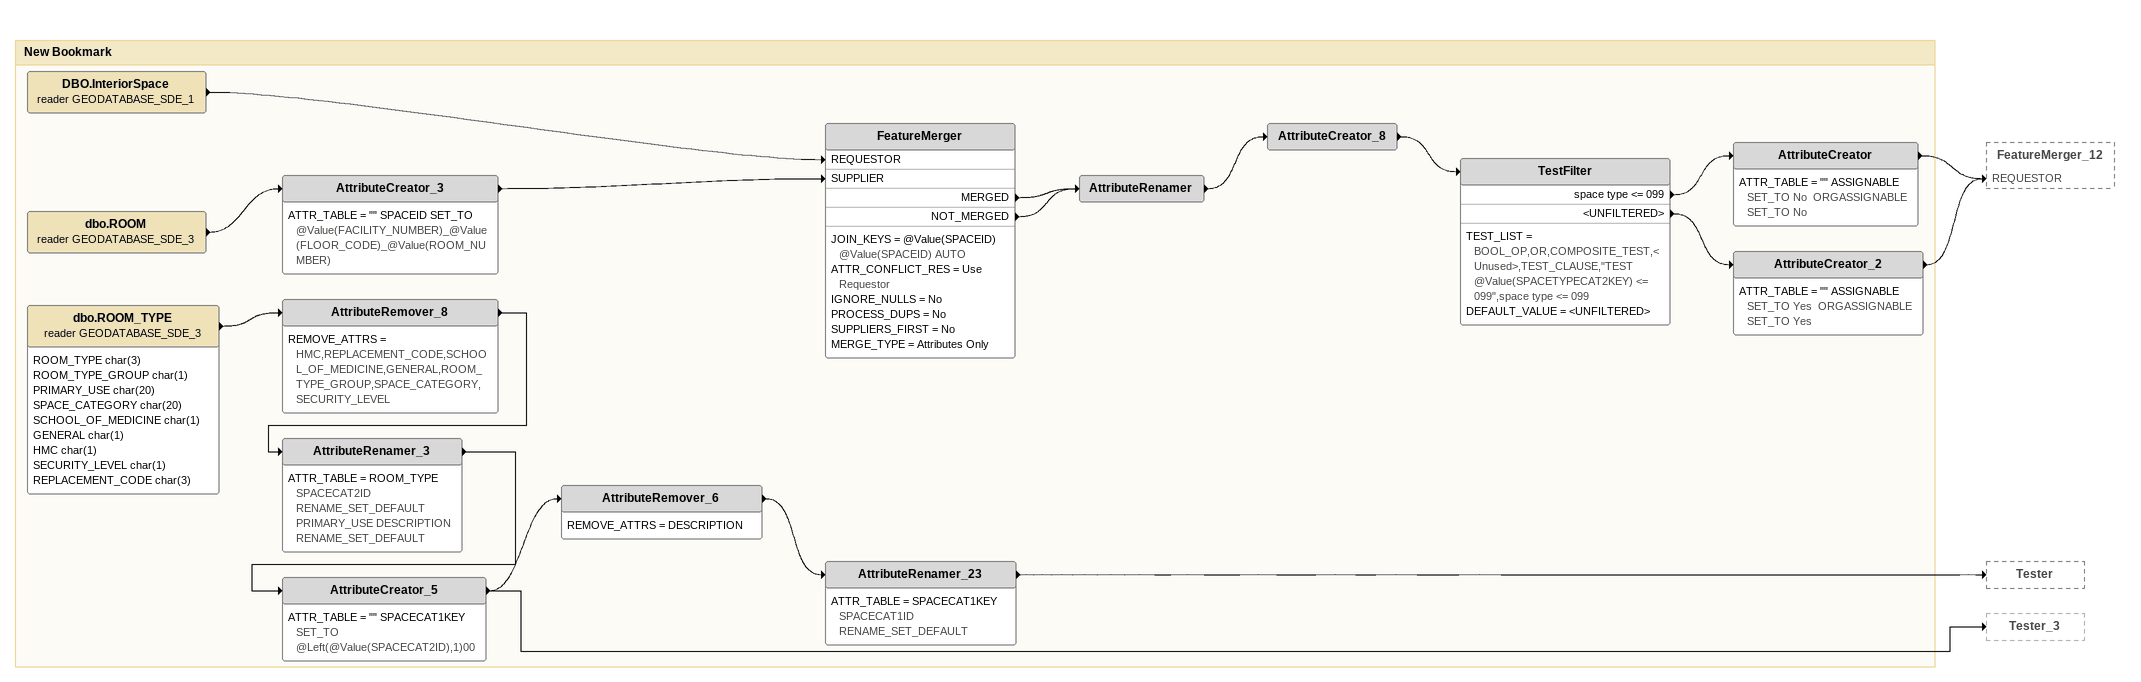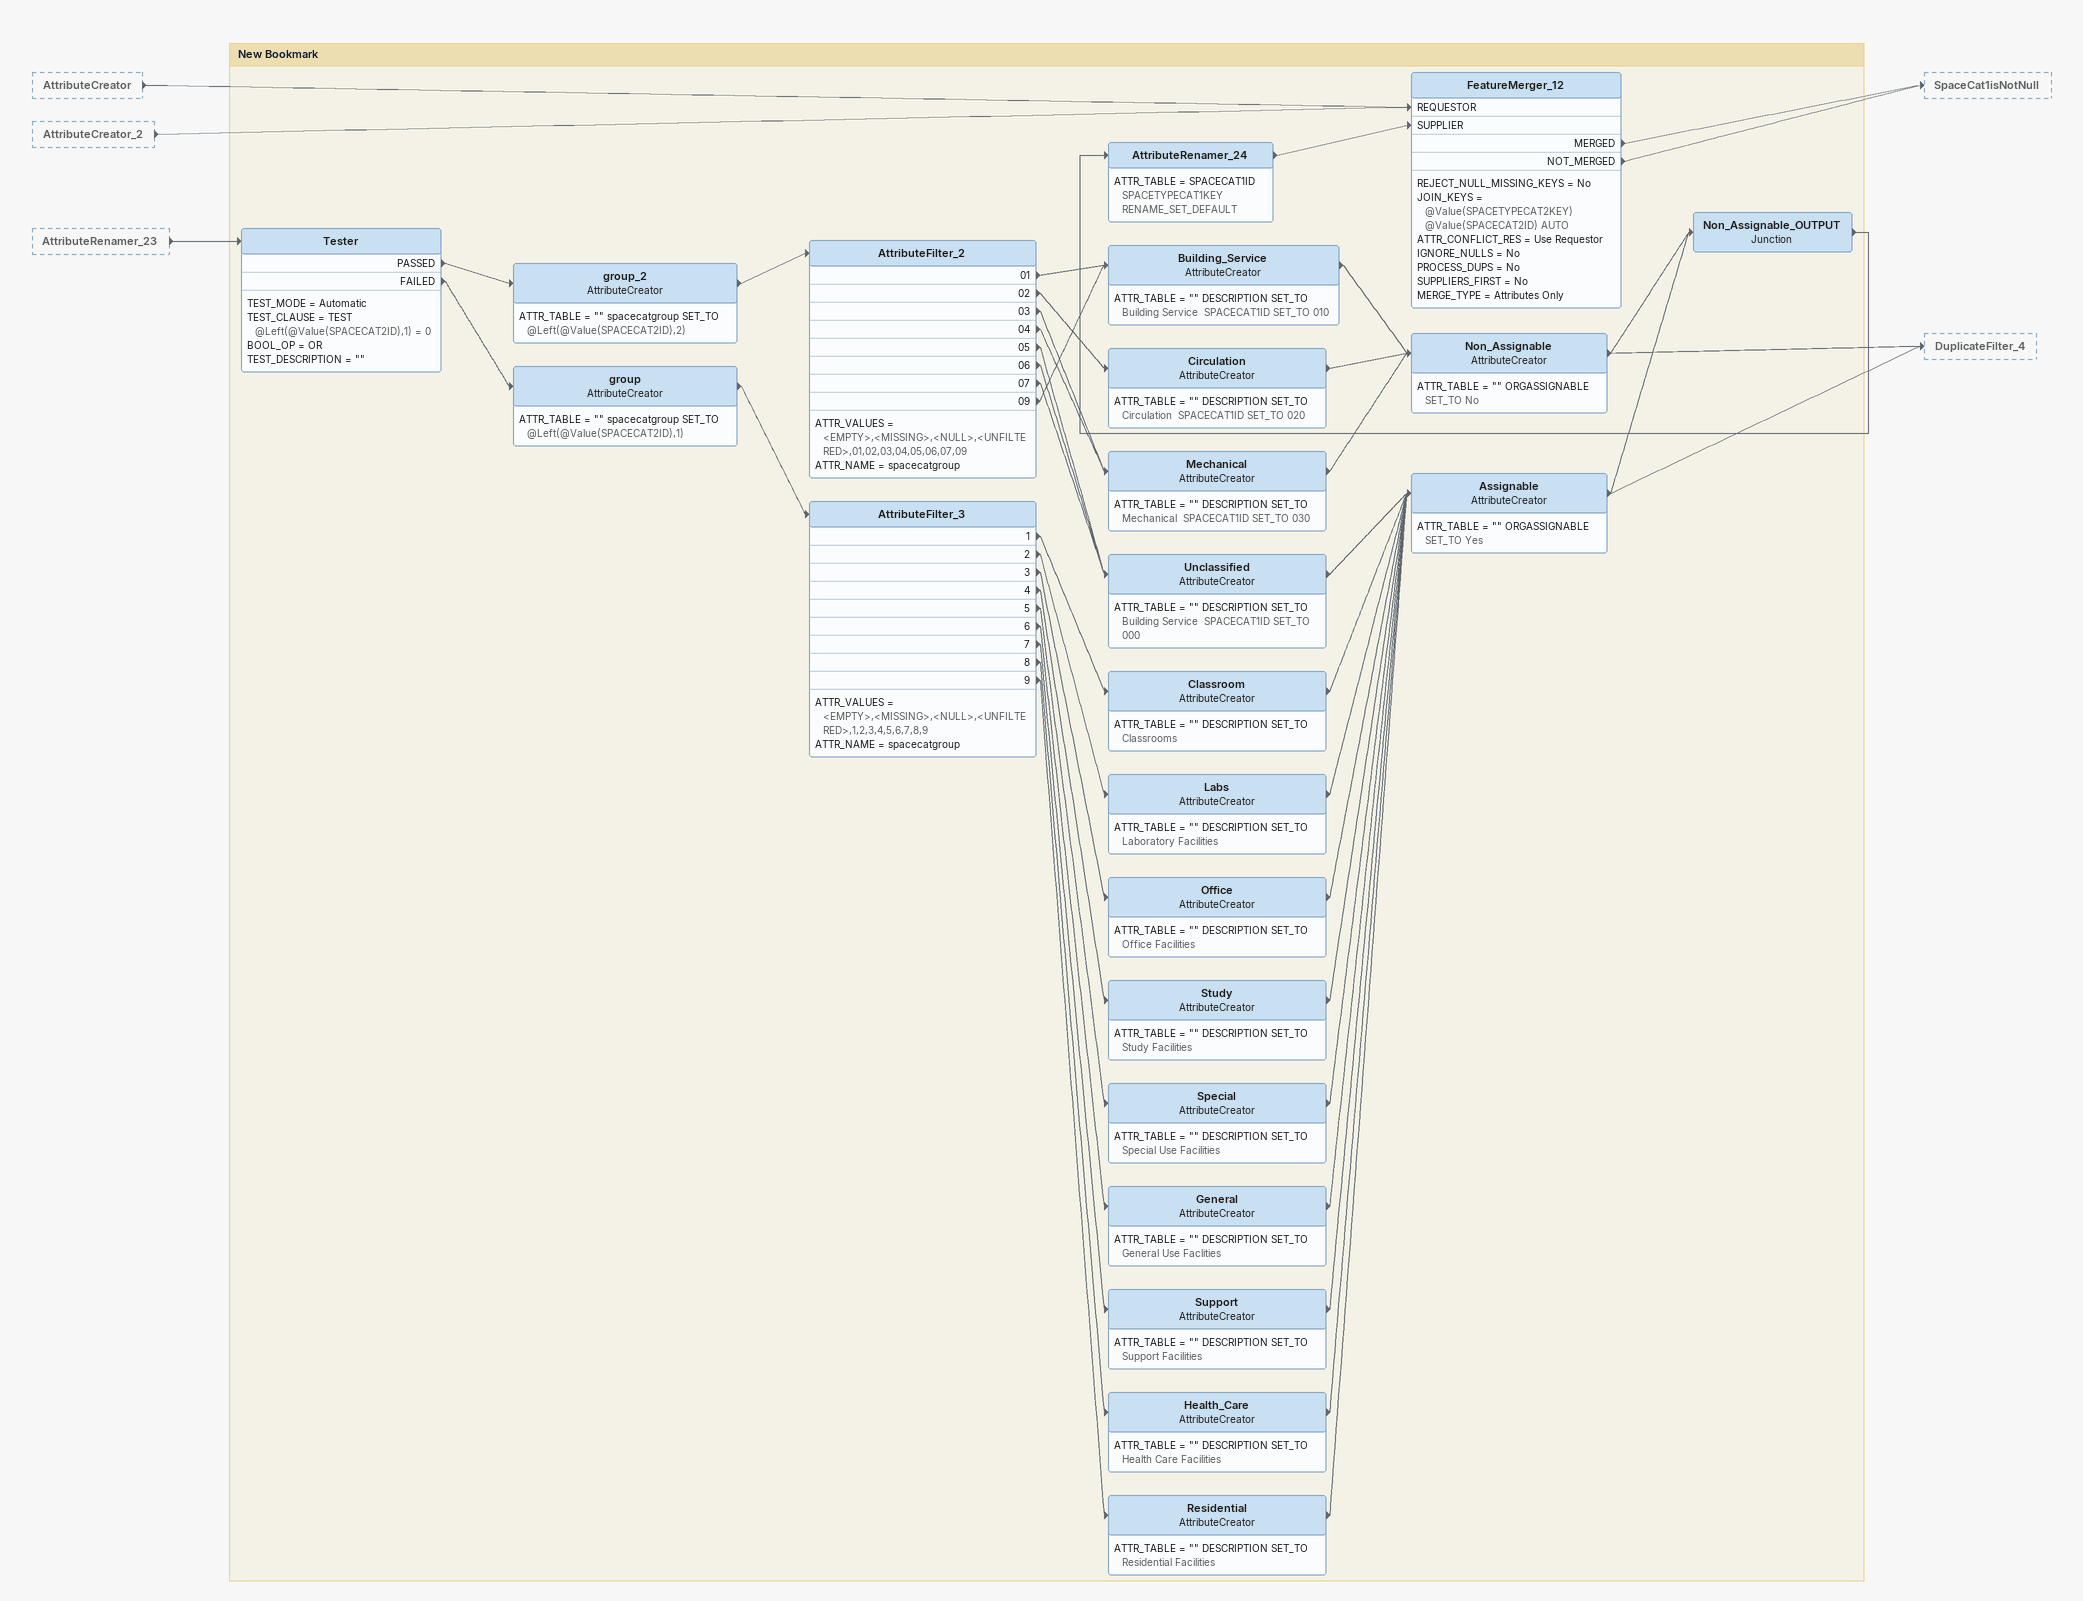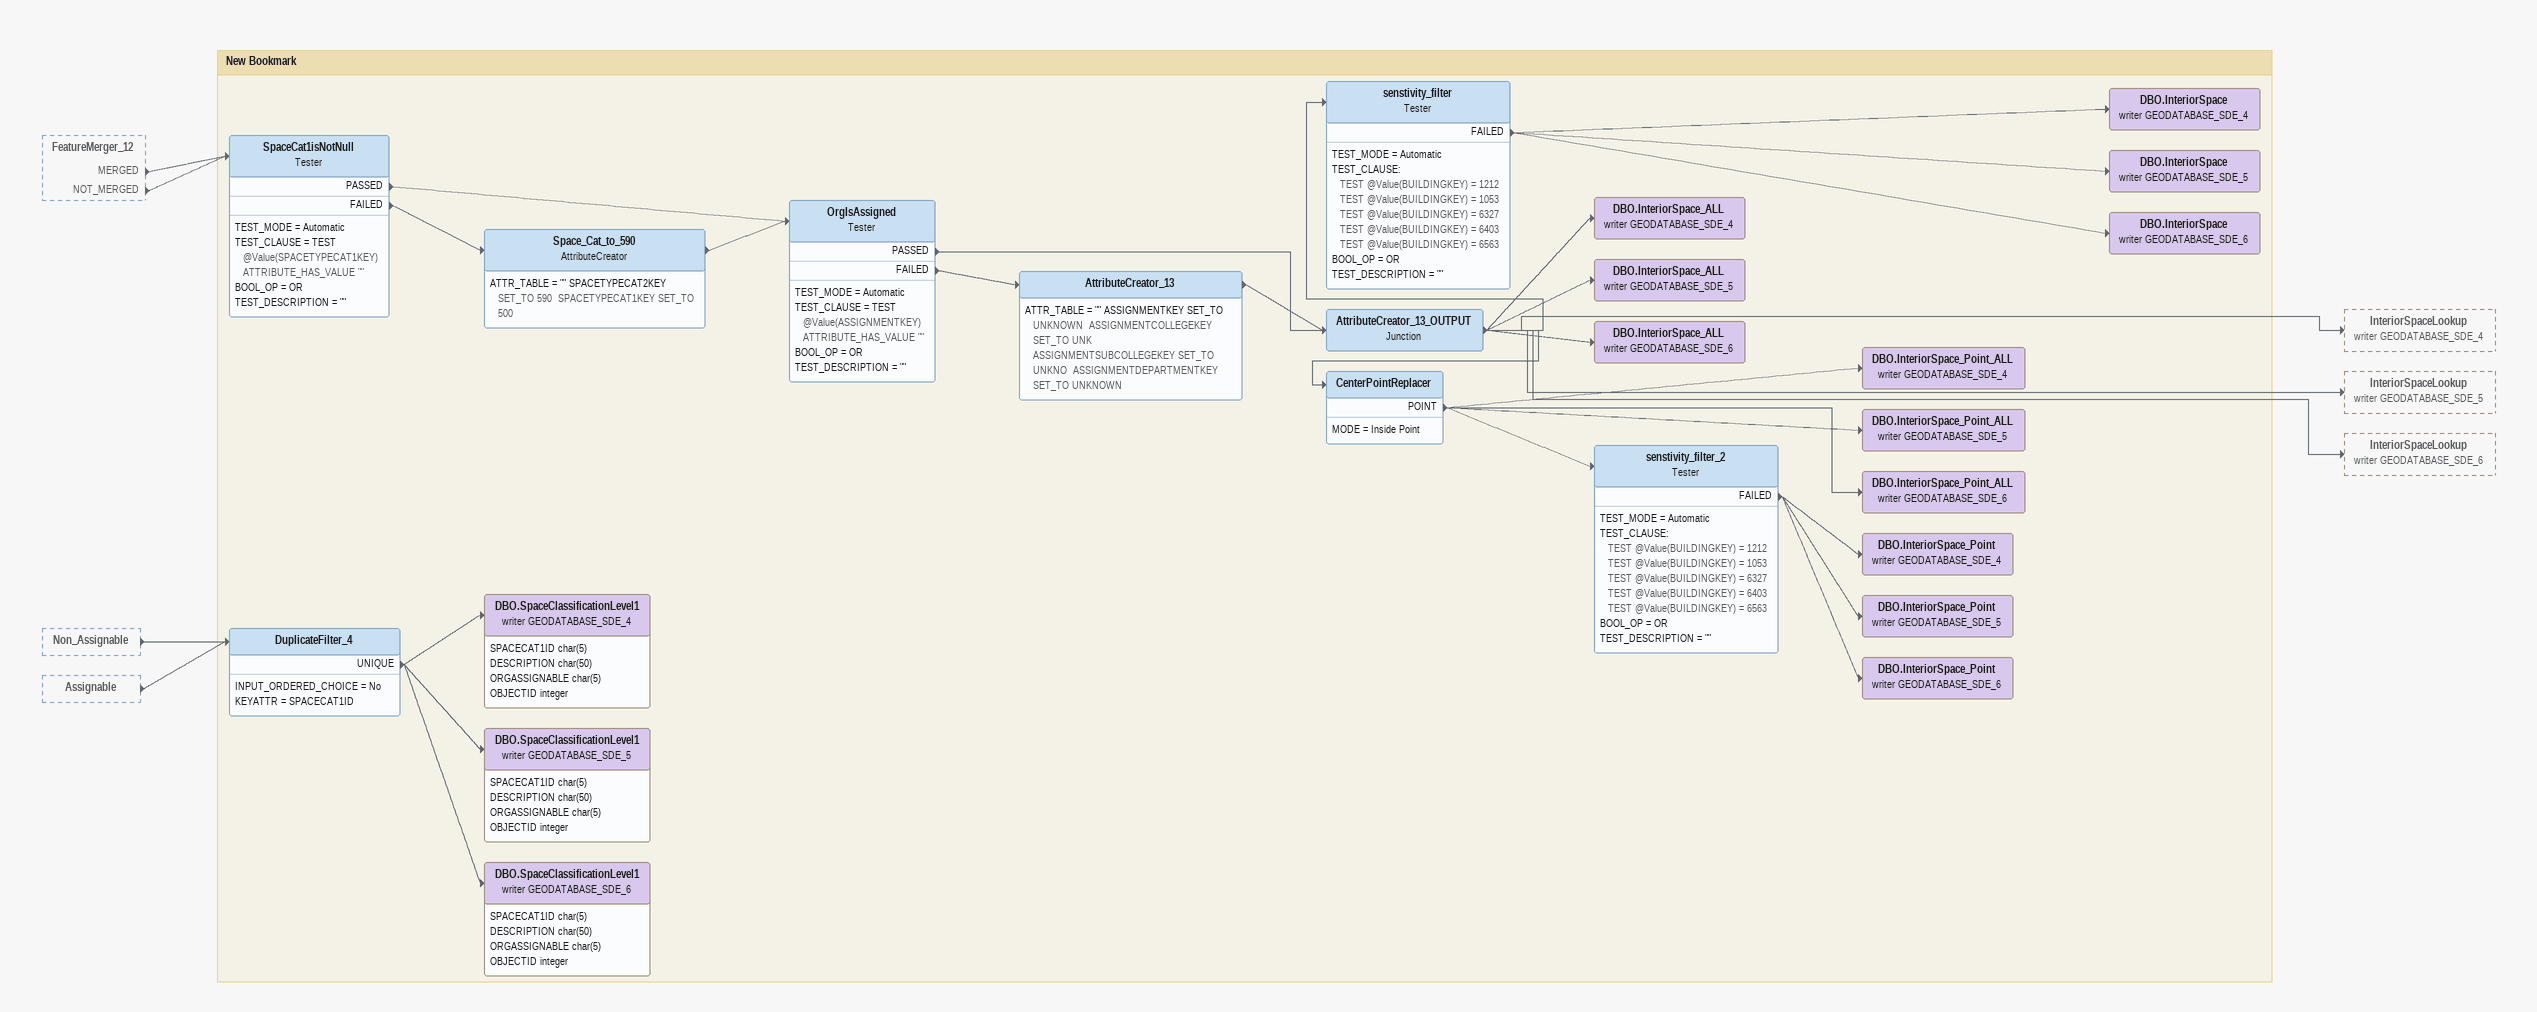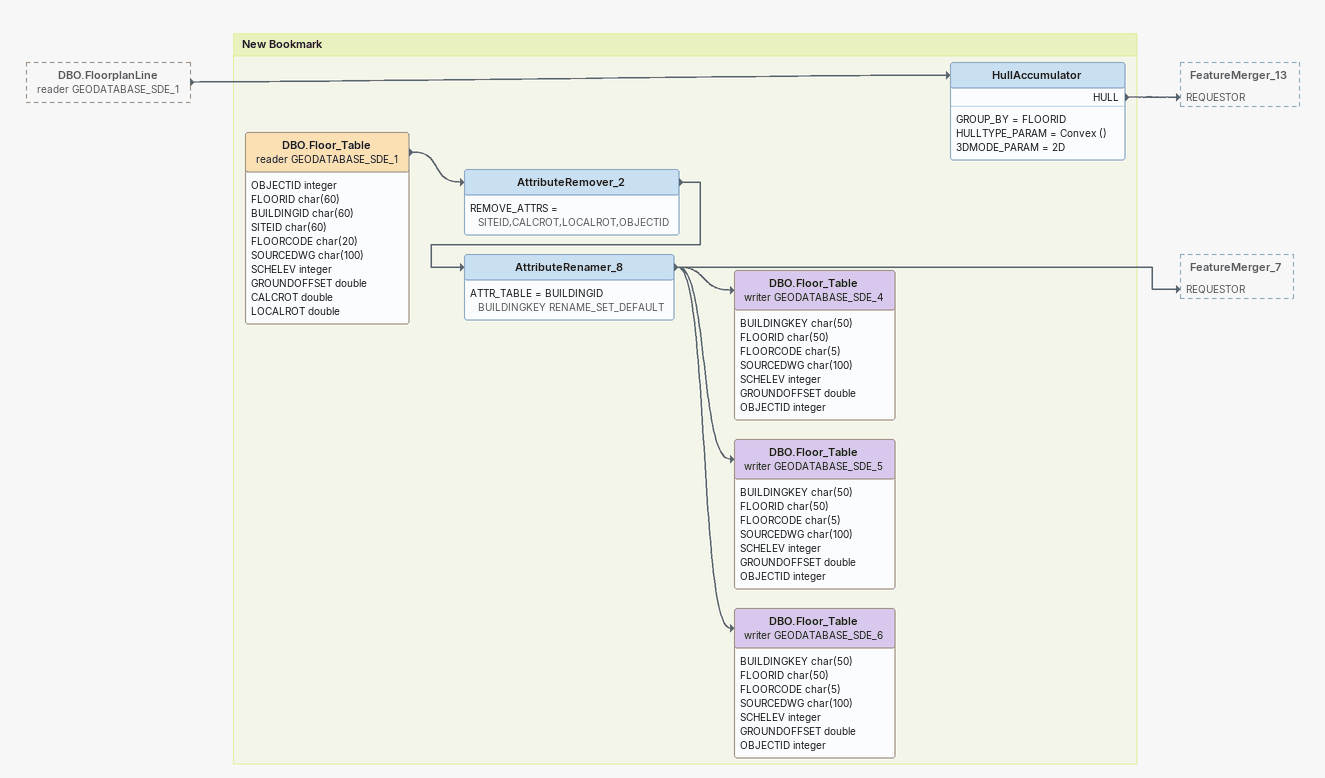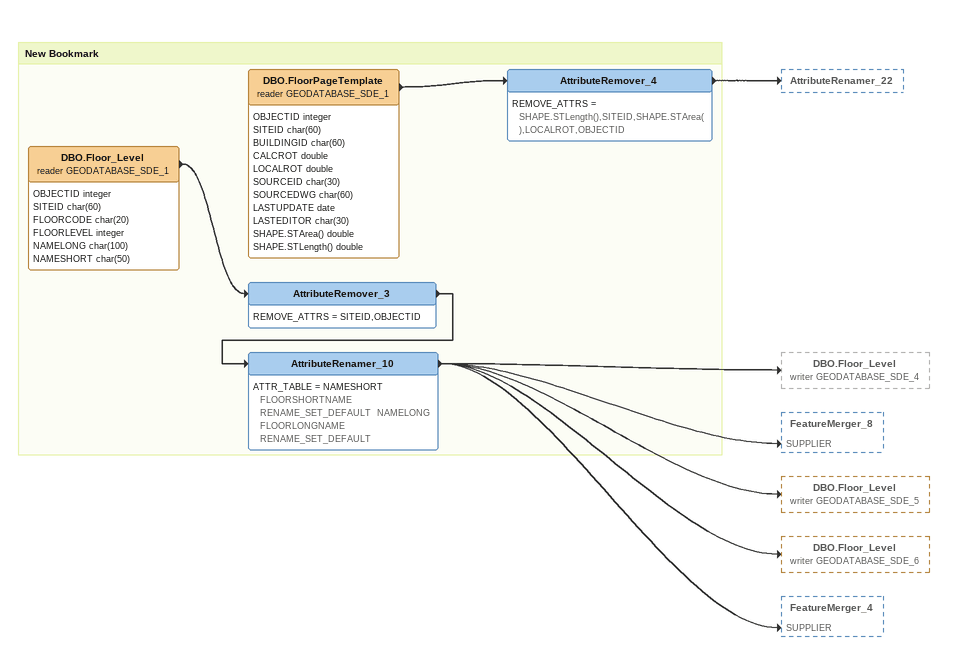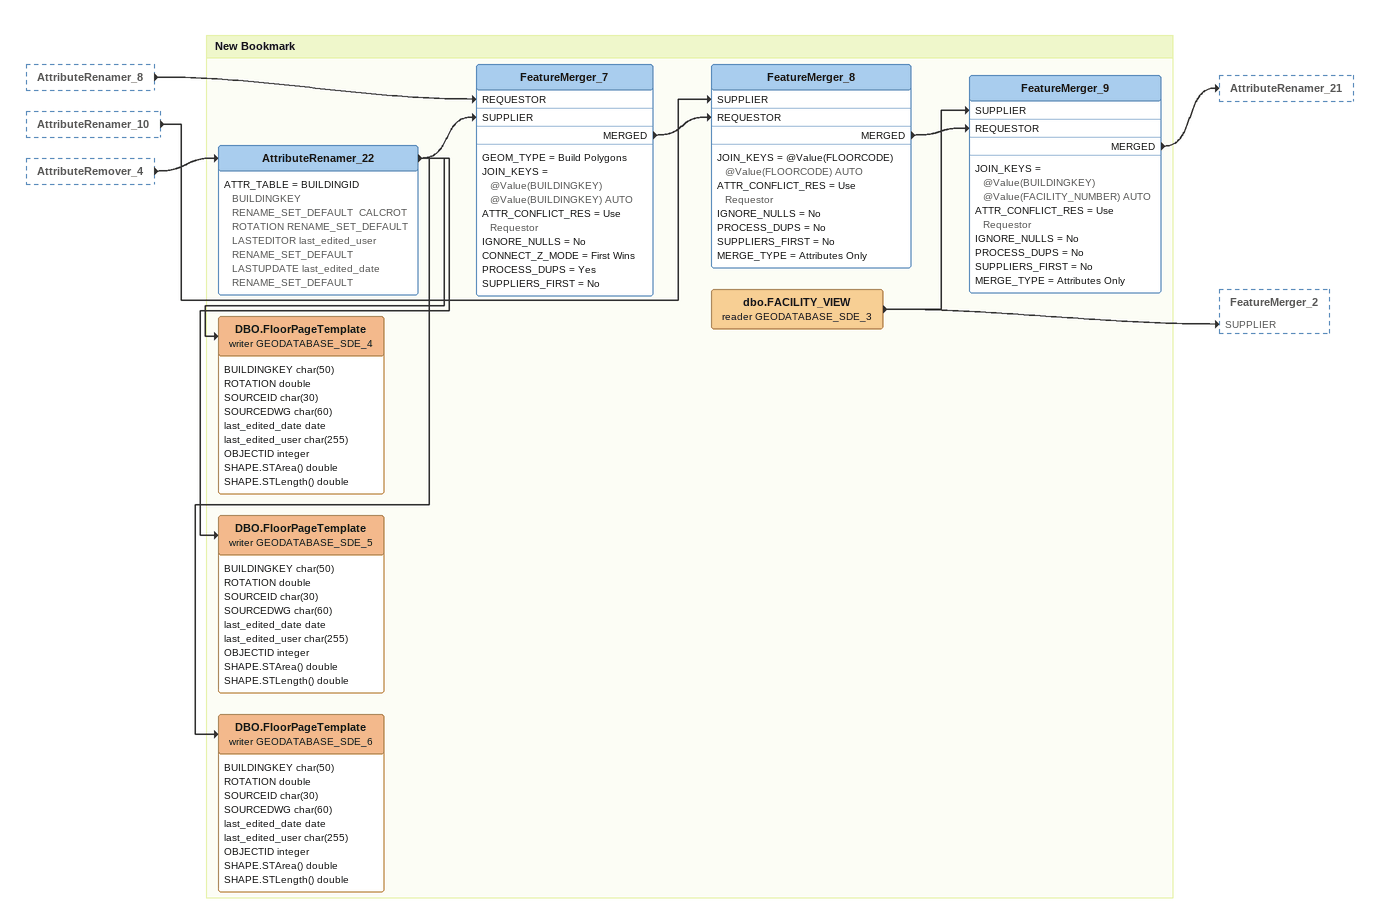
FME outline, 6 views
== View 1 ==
Bookmark: New Bookmark
DBO.InteriorSpace (reader GEODATABASE_SDE_1)
    -> FeatureMerger [REQUESTOR]
dbo.ROOM (reader GEODATABASE_SDE_3)
    -> AttributeCreator_3
AttributeCreator_3
    ATTR_TABLE = "" SPACEID SET_TO @Value(FACILITY_NUMBER)_@Value(FLOOR_CODE)_@Value(ROOM_NUMBER)
    -> FeatureMerger [SUPPLIER]
FeatureMerger
    JOIN_KEYS = @Value(SPACEID) @Value(SPACEID) AUTO
    ATTR_CONFLICT_RES = Use Requestor
    IGNORE_NULLS = No
    PROCESS_DUPS = No
    SUPPLIERS_FIRST = No
    MERGE_TYPE = Attributes Only
    MERGED -> AttributeRenamer
    NOT_MERGED -> AttributeRenamer
AttributeRenamer
    -> AttributeCreator_8
AttributeCreator_8
    -> TestFilter
TestFilter
    TEST_LIST = BOOL_OP,OR,COMPOSITE_TEST,<Unused>,TEST_CLAUSE,"TEST @Value(SPACETYPECAT2KEY) <= 099",space type <= 099
    DEFAULT_VALUE = <UNFILTERED>
    space type <= 099 -> AttributeCreator
    <UNFILTERED> -> AttributeCreator_2
AttributeCreator
    ATTR_TABLE = "" ASSIGNABLE SET_TO No  ORGASSIGNABLE SET_TO No
    -> FeatureMerger_12 [REQUESTOR]
AttributeCreator_2
    ATTR_TABLE = "" ASSIGNABLE SET_TO Yes  ORGASSIGNABLE SET_TO Yes
    -> FeatureMerger_12 [REQUESTOR]
dbo.ROOM_TYPE (reader GEODATABASE_SDE_3)
    attributes: ROOM_TYPE char(3), ROOM_TYPE_GROUP char(1), PRIMARY_USE char(20), SPACE_CATEGORY char(20), SCHOOL_OF_MEDICINE char(1), GENERAL char(1), HMC char(1), SECURITY_LEVEL char(1), REPLACEMENT_CODE char(3)
    -> AttributeRemover_8
AttributeRemover_8
    REMOVE_ATTRS = HMC,REPLACEMENT_CODE,SCHOOL_OF_MEDICINE,GENERAL,ROOM_TYPE_GROUP,SPACE_CATEGORY,SECURITY_LEVEL
    -> AttributeRenamer_3
AttributeRenamer_3
    ATTR_TABLE = ROOM_TYPE SPACECAT2ID RENAME_SET_DEFAULT  PRIMARY_USE DESCRIPTION RENAME_SET_DEFAULT
    -> AttributeCreator_5
AttributeCreator_5
    ATTR_TABLE = "" SPACECAT1KEY SET_TO @Left(@Value(SPACECAT2ID),1)00
    -> AttributeRemover_6
    -> Tester_3
AttributeRemover_6
    REMOVE_ATTRS = DESCRIPTION
    -> AttributeRenamer_23
AttributeRenamer_23
    ATTR_TABLE = SPACECAT1KEY SPACECAT1ID RENAME_SET_DEFAULT
    -> Tester

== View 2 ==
AttributeCreator [outside]
    -> FeatureMerger_12 [REQUESTOR]
AttributeCreator_2 [outside]
    -> FeatureMerger_12 [REQUESTOR]
AttributeRenamer_23 [outside]
    -> Tester

Bookmark: New Bookmark
Tester
    TEST_MODE = Automatic
    TEST_CLAUSE = TEST @Left(@Value(SPACECAT2ID),1) = 0
    BOOL_OP = OR
    TEST_DESCRIPTION = ""
    PASSED -> group_2
    FAILED -> group
group_2: AttributeCreator
    ATTR_TABLE = "" spacecatgroup SET_TO @Left(@Value(SPACECAT2ID),2)
    -> AttributeFilter_2
AttributeFilter_2
    ATTR_VALUES = <EMPTY>,<MISSING>,<NULL>,<UNFILTERED>,01,02,03,04,05,06,07,09
    ATTR_NAME = spacecatgroup
    01 -> Building_Service
    02 -> Circulation
    03 -> Mechanical
    04 -> Mechanical
    05 -> Unclassified
    06 -> Unclassified
    07 -> Unclassified
    09 -> Building_Service
Building_Service: AttributeCreator
    ATTR_TABLE = "" DESCRIPTION SET_TO Building Service  SPACECAT1ID SET_TO 010
    -> Non_Assignable
Circulation: AttributeCreator
    ATTR_TABLE = "" DESCRIPTION SET_TO Circulation  SPACECAT1ID SET_TO 020
    -> Non_Assignable
Mechanical: AttributeCreator
    ATTR_TABLE = "" DESCRIPTION SET_TO Mechanical  SPACECAT1ID SET_TO 030
    -> Non_Assignable
Non_Assignable: AttributeCreator
    ATTR_TABLE = "" ORGASSIGNABLE SET_TO No
    -> Non_Assignable_OUTPUT
    -> DuplicateFilter_4
Unclassified: AttributeCreator
    ATTR_TABLE = "" DESCRIPTION SET_TO Building Service  SPACECAT1ID SET_TO 000
    -> Assignable
group: AttributeCreator
    ATTR_TABLE = "" spacecatgroup SET_TO @Left(@Value(SPACECAT2ID),1)
    -> AttributeFilter_3
AttributeFilter_3
    ATTR_VALUES = <EMPTY>,<MISSING>,<NULL>,<UNFILTERED>,1,2,3,4,5,6,7,8,9
    ATTR_NAME = spacecatgroup
    1 -> Classroom
    2 -> Labs
    3 -> Office
    4 -> Study
    5 -> Special
    6 -> General
    7 -> Support
    8 -> Health_Care
    9 -> Residential
Classroom: AttributeCreator
    ATTR_TABLE = "" DESCRIPTION SET_TO Classrooms
    -> Assignable
Labs: AttributeCreator
    ATTR_TABLE = "" DESCRIPTION SET_TO Laboratory Facilities
    -> Assignable
Office: AttributeCreator
    ATTR_TABLE = "" DESCRIPTION SET_TO Office Facilities
    -> Assignable
Study: AttributeCreator
    ATTR_TABLE = "" DESCRIPTION SET_TO Study Facilities
    -> Assignable
Special: AttributeCreator
    ATTR_TABLE = "" DESCRIPTION SET_TO Special Use Facilities
    -> Assignable
General: AttributeCreator
    ATTR_TABLE = "" DESCRIPTION SET_TO General Use Faclities
    -> Assignable
Support: AttributeCreator
    ATTR_TABLE = "" DESCRIPTION SET_TO Support Facilities
    -> Assignable
Health_Care: AttributeCreator
    ATTR_TABLE = "" DESCRIPTION SET_TO Health Care Facilities
    -> Assignable
Residential: AttributeCreator
    ATTR_TABLE = "" DESCRIPTION SET_TO Residential Facilities
    -> Assignable
Assignable: AttributeCreator
    ATTR_TABLE = "" ORGASSIGNABLE SET_TO Yes
    -> DuplicateFilter_4
    -> Non_Assignable_OUTPUT
Non_Assignable_OUTPUT: Junction
    -> AttributeRenamer_24
AttributeRenamer_24
    ATTR_TABLE = SPACECAT1ID SPACETYPECAT1KEY RENAME_SET_DEFAULT
    -> FeatureMerger_12 [SUPPLIER]
FeatureMerger_12
    REJECT_NULL_MISSING_KEYS = No
    JOIN_KEYS = @Value(SPACETYPECAT2KEY) @Value(SPACECAT2ID) AUTO
    ATTR_CONFLICT_RES = Use Requestor
    IGNORE_NULLS = No
    PROCESS_DUPS = No
    SUPPLIERS_FIRST = No
    MERGE_TYPE = Attributes Only
    MERGED -> SpaceCat1isNotNull
    NOT_MERGED -> SpaceCat1isNotNull

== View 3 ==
FeatureMerger_12 [outside]
    MERGED -> SpaceCat1isNotNull
    NOT_MERGED -> SpaceCat1isNotNull
Non_Assignable [outside]
    -> DuplicateFilter_4
Assignable [outside]
    -> DuplicateFilter_4

Bookmark: New Bookmark
SpaceCat1isNotNull: Tester
    TEST_MODE = Automatic
    TEST_CLAUSE = TEST @Value(SPACETYPECAT1KEY) ATTRIBUTE_HAS_VALUE ""
    BOOL_OP = OR
    TEST_DESCRIPTION = ""
    PASSED -> OrgIsAssigned
    FAILED -> Space_Cat_to_590
Space_Cat_to_590: AttributeCreator
    ATTR_TABLE = "" SPACETYPECAT2KEY SET_TO 590  SPACETYPECAT1KEY SET_TO 500
    -> OrgIsAssigned
OrgIsAssigned: Tester
    TEST_MODE = Automatic
    TEST_CLAUSE = TEST @Value(ASSIGNMENTKEY) ATTRIBUTE_HAS_VALUE ""
    BOOL_OP = OR
    TEST_DESCRIPTION = ""
    PASSED -> AttributeCreator_13_OUTPUT
    FAILED -> AttributeCreator_13
AttributeCreator_13
    ATTR_TABLE = "" ASSIGNMENTKEY SET_TO UNKNOWN  ASSIGNMENTCOLLEGEKEY SET_TO UNK  ASSIGNMENTSUBCOLLEGEKEY SET_TO UNKNO  ASSIGNMENTDEPARTMENTKEY SET_TO UNKNOWN
    -> AttributeCreator_13_OUTPUT
AttributeCreator_13_OUTPUT: Junction
    -> CenterPointReplacer
    -> DBO.InteriorSpace_ALL (writer GEODATABASE_SDE_5)
    -> DBO.InteriorSpace_ALL (writer GEODATABASE_SDE_4)
    -> DBO.InteriorSpace_ALL (writer GEODATABASE_SDE_6)
    -> senstivity_filter
    -> InteriorSpaceLookup (writer GEODATABASE_SDE_4)
    -> InteriorSpaceLookup (writer GEODATABASE_SDE_5)
    -> InteriorSpaceLookup (writer GEODATABASE_SDE_6)
senstivity_filter: Tester
    TEST_MODE = Automatic
    TEST_CLAUSE:
      TEST @Value(BUILDINGKEY) = 1212
      TEST @Value(BUILDINGKEY) = 1053
      TEST @Value(BUILDINGKEY) = 6327
      TEST @Value(BUILDINGKEY) = 6403
      TEST @Value(BUILDINGKEY) = 6563
    BOOL_OP = OR
    TEST_DESCRIPTION = ""
    FAILED -> DBO.InteriorSpace (writer GEODATABASE_SDE_5)
    FAILED -> DBO.InteriorSpace (writer GEODATABASE_SDE_4)
    FAILED -> DBO.InteriorSpace (writer GEODATABASE_SDE_6)
DBO.InteriorSpace (writer GEODATABASE_SDE_4)
DBO.InteriorSpace (writer GEODATABASE_SDE_5)
DBO.InteriorSpace (writer GEODATABASE_SDE_6)
DBO.InteriorSpace_ALL (writer GEODATABASE_SDE_4)
DBO.InteriorSpace_ALL (writer GEODATABASE_SDE_5)
DBO.InteriorSpace_ALL (writer GEODATABASE_SDE_6)
CenterPointReplacer
    MODE = Inside Point
    POINT -> DBO.InteriorSpace_Point_ALL (writer GEODATABASE_SDE_5)
    POINT -> senstivity_filter_2
    POINT -> DBO.InteriorSpace_Point_ALL (writer GEODATABASE_SDE_4)
    POINT -> DBO.InteriorSpace_Point_ALL (writer GEODATABASE_SDE_6)
DBO.InteriorSpace_Point_ALL (writer GEODATABASE_SDE_4)
DBO.InteriorSpace_Point_ALL (writer GEODATABASE_SDE_5)
DBO.InteriorSpace_Point_ALL (writer GEODATABASE_SDE_6)
senstivity_filter_2: Tester
    TEST_MODE = Automatic
    TEST_CLAUSE:
      TEST @Value(BUILDINGKEY) = 1212
      TEST @Value(BUILDINGKEY) = 1053
      TEST @Value(BUILDINGKEY) = 6327
      TEST @Value(BUILDINGKEY) = 6403
      TEST @Value(BUILDINGKEY) = 6563
    BOOL_OP = OR
    TEST_DESCRIPTION = ""
    FAILED -> DBO.InteriorSpace_Point (writer GEODATABASE_SDE_5)
    FAILED -> DBO.InteriorSpace_Point (writer GEODATABASE_SDE_4)
    FAILED -> DBO.InteriorSpace_Point (writer GEODATABASE_SDE_6)
DBO.InteriorSpace_Point (writer GEODATABASE_SDE_4)
DBO.InteriorSpace_Point (writer GEODATABASE_SDE_5)
DBO.InteriorSpace_Point (writer GEODATABASE_SDE_6)
DuplicateFilter_4
    INPUT_ORDERED_CHOICE = No
    KEYATTR = SPACECAT1ID
    UNIQUE -> DBO.SpaceClassificationLevel1 (writer GEODATABASE_SDE_6)
    UNIQUE -> DBO.SpaceClassificationLevel1 (writer GEODATABASE_SDE_4)
    UNIQUE -> DBO.SpaceClassificationLevel1 (writer GEODATABASE_SDE_5)
DBO.SpaceClassificationLevel1 (writer GEODATABASE_SDE_4)
    attributes: SPACECAT1ID char(5), DESCRIPTION char(50), ORGASSIGNABLE char(5), OBJECTID integer
DBO.SpaceClassificationLevel1 (writer GEODATABASE_SDE_5)
    attributes: SPACECAT1ID char(5), DESCRIPTION char(50), ORGASSIGNABLE char(5), OBJECTID integer
DBO.SpaceClassificationLevel1 (writer GEODATABASE_SDE_6)
    attributes: SPACECAT1ID char(5), DESCRIPTION char(50), ORGASSIGNABLE char(5), OBJECTID integer

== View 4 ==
DBO.FloorplanLine (reader GEODATABASE_SDE_1) [outside]
    -> HullAccumulator

Bookmark: New Bookmark
HullAccumulator
    GROUP_BY = FLOORID
    HULLTYPE_PARAM = Convex ()
    3DMODE_PARAM = 2D
    HULL -> FeatureMerger_13 [REQUESTOR]
DBO.Floor_Table (reader GEODATABASE_SDE_1)
    attributes: OBJECTID integer, FLOORID char(60), BUILDINGID char(60), SITEID char(60), FLOORCODE char(20), SOURCEDWG char(100), SCHELEV integer, GROUNDOFFSET double, CALCROT double, LOCALROT double
    -> AttributeRemover_2
AttributeRemover_2
    REMOVE_ATTRS = SITEID,CALCROT,LOCALROT,OBJECTID
    -> AttributeRenamer_8
AttributeRenamer_8
    ATTR_TABLE = BUILDINGID BUILDINGKEY RENAME_SET_DEFAULT
    -> DBO.Floor_Table (writer GEODATABASE_SDE_4)
    -> FeatureMerger_7 [REQUESTOR]
    -> DBO.Floor_Table (writer GEODATABASE_SDE_5)
    -> DBO.Floor_Table (writer GEODATABASE_SDE_6)
DBO.Floor_Table (writer GEODATABASE_SDE_4)
    attributes: BUILDINGKEY char(50), FLOORID char(50), FLOORCODE char(5), SOURCEDWG char(100), SCHELEV integer, GROUNDOFFSET double, OBJECTID integer
DBO.Floor_Table (writer GEODATABASE_SDE_5)
    attributes: BUILDINGKEY char(50), FLOORID char(50), FLOORCODE char(5), SOURCEDWG char(100), SCHELEV integer, GROUNDOFFSET double, OBJECTID integer
DBO.Floor_Table (writer GEODATABASE_SDE_6)
    attributes: BUILDINGKEY char(50), FLOORID char(50), FLOORCODE char(5), SOURCEDWG char(100), SCHELEV integer, GROUNDOFFSET double, OBJECTID integer

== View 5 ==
Bookmark: New Bookmark
DBO.Floor_Level (reader GEODATABASE_SDE_1)
    attributes: OBJECTID integer, SITEID char(60), FLOORCODE char(20), FLOORLEVEL integer, NAMELONG char(100), NAMESHORT char(50)
    -> AttributeRemover_3
AttributeRemover_3
    REMOVE_ATTRS = SITEID,OBJECTID
    -> AttributeRenamer_10
AttributeRenamer_10
    ATTR_TABLE = NAMESHORT FLOORSHORTNAME RENAME_SET_DEFAULT  NAMELONG FLOORLONGNAME RENAME_SET_DEFAULT
    -> DBO.Floor_Level (writer GEODATABASE_SDE_4)
    -> FeatureMerger_8 [SUPPLIER]
    -> DBO.Floor_Level (writer GEODATABASE_SDE_5)
    -> DBO.Floor_Level (writer GEODATABASE_SDE_6)
    -> FeatureMerger_4 [SUPPLIER]
DBO.FloorPageTemplate (reader GEODATABASE_SDE_1)
    attributes: OBJECTID integer, SITEID char(60), BUILDINGID char(60), CALCROT double, LOCALROT double, SOURCEID char(30), SOURCEDWG char(60), LASTUPDATE date, LASTEDITOR char(30), SHAPE.STArea() double, SHAPE.STLength() double
    -> AttributeRemover_4
AttributeRemover_4
    REMOVE_ATTRS = SHAPE.STLength(),SITEID,SHAPE.STArea(),LOCALROT,OBJECTID
    -> AttributeRenamer_22

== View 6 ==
AttributeRenamer_8 [outside]
    -> FeatureMerger_7 [REQUESTOR]
AttributeRenamer_10 [outside]
    -> FeatureMerger_8 [SUPPLIER]
AttributeRemover_4 [outside]
    -> AttributeRenamer_22

Bookmark: New Bookmark
AttributeRenamer_22
    ATTR_TABLE = BUILDINGID BUILDINGKEY RENAME_SET_DEFAULT  CALCROT ROTATION RENAME_SET_DEFAULT  LASTEDITOR last_edited_user RENAME_SET_DEFAULT  LASTUPDATE last_edited_date RENAME_SET_DEFAULT
    -> FeatureMerger_7 [SUPPLIER]
    -> DBO.FloorPageTemplate (writer GEODATABASE_SDE_4)
    -> DBO.FloorPageTemplate (writer GEODATABASE_SDE_5)
    -> DBO.FloorPageTemplate (writer GEODATABASE_SDE_6)
FeatureMerger_7
    GEOM_TYPE = Build Polygons
    JOIN_KEYS = @Value(BUILDINGKEY) @Value(BUILDINGKEY) AUTO
    ATTR_CONFLICT_RES = Use Requestor
    IGNORE_NULLS = No
    CONNECT_Z_MODE = First Wins
    PROCESS_DUPS = Yes
    SUPPLIERS_FIRST = No
    MERGED -> FeatureMerger_8 [REQUESTOR]
FeatureMerger_8
    JOIN_KEYS = @Value(FLOORCODE) @Value(FLOORCODE) AUTO
    ATTR_CONFLICT_RES = Use Requestor
    IGNORE_NULLS = No
    PROCESS_DUPS = No
    SUPPLIERS_FIRST = No
    MERGE_TYPE = Attributes Only
    MERGED -> FeatureMerger_9 [REQUESTOR]
DBO.FloorPageTemplate (writer GEODATABASE_SDE_4)
    attributes: BUILDINGKEY char(50), ROTATION double, SOURCEID char(30), SOURCEDWG char(60), last_edited_date date, last_edited_user char(255), OBJECTID integer, SHAPE.STArea() double, SHAPE.STLength() double
DBO.FloorPageTemplate (writer GEODATABASE_SDE_5)
    attributes: BUILDINGKEY char(50), ROTATION double, SOURCEID char(30), SOURCEDWG char(60), last_edited_date date, last_edited_user char(255), OBJECTID integer, SHAPE.STArea() double, SHAPE.STLength() double
DBO.FloorPageTemplate (writer GEODATABASE_SDE_6)
    attributes: BUILDINGKEY char(50), ROTATION double, SOURCEID char(30), SOURCEDWG char(60), last_edited_date date, last_edited_user char(255), OBJECTID integer, SHAPE.STArea() double, SHAPE.STLength() double
dbo.FACILITY_VIEW (reader GEODATABASE_SDE_3)
    -> FeatureMerger_2 [SUPPLIER]
    -> FeatureMerger_9 [SUPPLIER]
FeatureMerger_9
    JOIN_KEYS = @Value(BUILDINGKEY) @Value(FACILITY_NUMBER) AUTO
    ATTR_CONFLICT_RES = Use Requestor
    IGNORE_NULLS = No
    PROCESS_DUPS = No
    SUPPLIERS_FIRST = No
    MERGE_TYPE = Attributes Only
    MERGED -> AttributeRenamer_21
